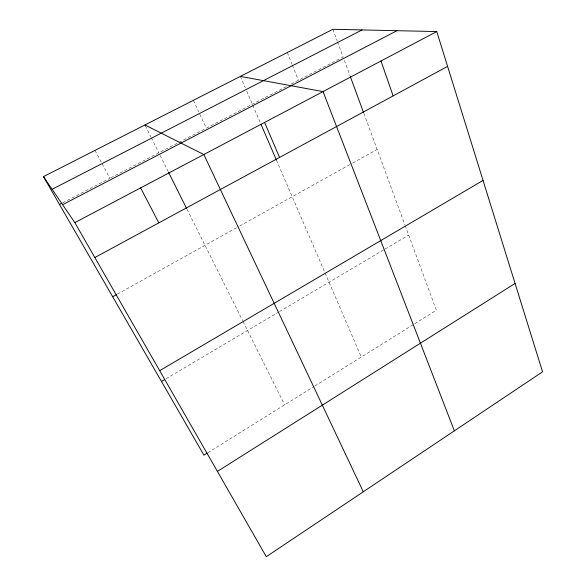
<?xml version="1.0" encoding="UTF-8"?>
<svg xmlns="http://www.w3.org/2000/svg" width="586" height="586" viewBox="0 0 586 586"><rect width="100%" height="100%" fill="white"/><g stroke="black" fill="none" stroke-linecap="round" stroke-linejoin="round"><path stroke-width="0.44" stroke-dasharray="2.93 2.2" d="M207.796 452.758L314.133 386.445M314.909 385.962L413.958 324.19M414.727 323.706L436.343 310.228L405.197 225.647M166.146 378.681L278.694 312.03M279.478 311.569L384.313 249.49M385.097 249.021L408.669 235.067M117.427 294.091L238.956 226.401M239.747 225.962L351.864 163.509M352.647 163.069L377.135 149.43M62.709 202.822L109.941 178.261L101.825 163.135M110.739 177.844L178.144 142.801M178.95 142.383L205.488 128.583M286.283 86.574L206.294 128.166L199.072 112.607M291.132 84.054L343.118 57.032L337.543 41.906M94.983 150.39L101.393 162.337M145.328 125.763L150.895 136.912M151.291 137.71L158.843 152.836M160.066 155.29L168.651 172.474M187.029 209.305L242.619 320.659M243.022 321.48L284.635 404.838M193.365 100.316L198.691 111.787M240.363 76.4L245.3 87.856M246.706 91.13L260.609 123.39M276.409 160.066L324.71 272.16M325.069 272.995L361.284 357.035M287.33 52.491L292.033 64.277M292.363 65.119L298.406 80.275M332.907 29.3L337.236 41.064M344.378 60.453L350.047 75.85M363.906 113.501L404.882 224.79"/><path stroke-width="0.88" d="M217.413 471.408L515.065 283.434M207.026 453.234L203.943 455.161L43.452 176.613L332.907 29.3L436.76 31.556L542.548 371.824L266.3 556.7L74.825 222.621L43.452 176.613M161.472 381.449L164.585 379.603M159.685 370.689L483.04 180.415M112.666 296.743L116.636 294.531M94.837 257.532L447.587 66.379M74.825 222.621L436.76 31.556M59.508 204.485L61.911 203.232M62.607 204.704L396.942 30.692M52.095 189.293L362.053 29.937M240.363 76.4L323.04 91.592L454.362 430.842M144.932 124.972L203.833 154.521L363.291 491.786M140.625 187.886L158.835 222.848M168.651 172.474L186.619 208.484M260.968 124.225L276.409 160.066M264.586 122.445L279.573 157.429M350.362 76.707L363.591 112.644M380.988 60.995L393.118 95.899"/></g></svg>
